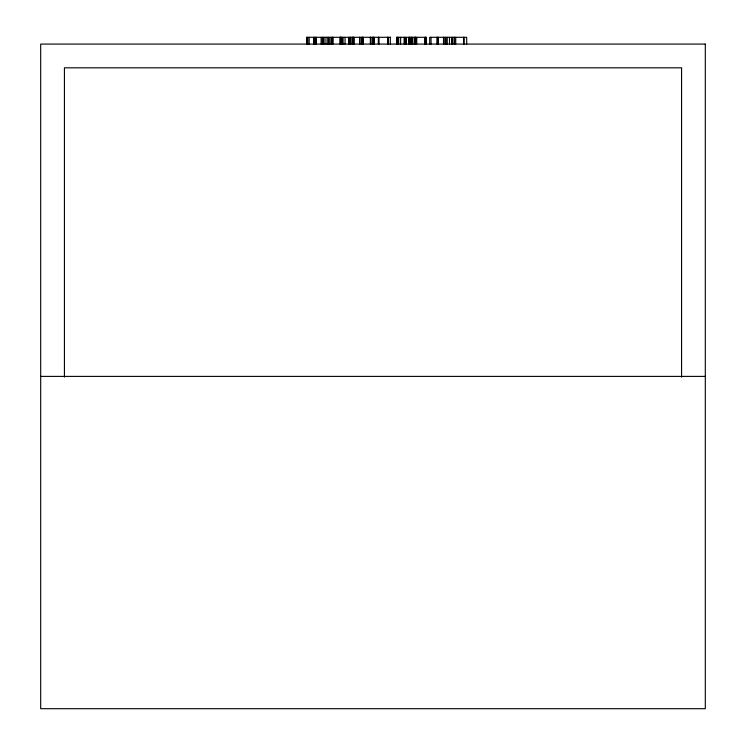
<?xml version="1.0" encoding="UTF-8"?>
<svg xmlns="http://www.w3.org/2000/svg" width="746" height="746" viewBox="0 0 746 746"><rect width="100%" height="100%" fill="white"/><g stroke="black" fill="none" stroke-linecap="round" stroke-linejoin="round"><path stroke-width="1.12" d="M351.282 37.3L371.228 37.3M371.769 37.3L390.652 37.3M407.148 37.3L426.451 37.3L426.451 44.079M40.694 376.394L705.306 376.394M681.574 377.14L681.574 67.821L64.426 67.821L64.426 377.14M466.716 44.079L466.67 37.3L429.715 37.3L429.715 44.079M463.891 37.3L463.891 44.079M463.788 37.3L463.788 44.079M455.713 37.3L455.713 44.079M454.519 37.3L454.519 44.079M454.146 37.3L454.146 44.079M452.505 37.3L452.505 44.079M451.638 37.3L451.638 44.079M449.484 37.3L449.484 44.079M447.236 37.3L447.236 44.079M446.033 37.3L446.033 44.079M445.101 37.3L445.101 44.079M443.693 37.3L443.693 44.079M443.516 37.3L443.516 44.079M438.089 37.3L438.089 44.079M437.911 37.3L437.911 44.079M437.715 37.3L437.715 44.079M436.904 37.3L436.904 44.079M431.057 37.3L431.057 44.079M425.341 37.3L425.341 44.079M425.22 37.3L425.22 44.079M425.145 37.3L425.145 44.079M416.744 37.3L416.744 44.079M415.662 37.3L415.662 44.079M415.466 37.3L415.466 44.079M415.065 37.3L415.065 44.079M414.897 37.3L414.897 44.079M412.855 37.3L412.855 44.079M412.025 37.3L412.025 44.079M411.475 37.3L411.475 44.079M410.878 37.3L410.878 44.079M409.955 37.3L409.955 44.079M409.321 37.3L409.321 44.079M409.088 37.3L409.125 44.079M408.864 37.3L408.864 44.079M406.318 44.079L406.318 37.3L396.62 37.3L396.62 44.079M406.001 37.3L405.899 44.079M404.854 37.3L404.854 44.079M404.127 37.3L404.127 44.079M400.63 37.3L400.63 44.079M398.653 37.3L398.653 44.079M397.609 37.3L397.609 44.079M397.152 37.3L397.152 44.079M396.76 37.3L396.835 44.079M390.317 37.3L390.317 44.079M388.106 37.3L388.106 44.079M387.883 37.3L387.901 44.079M387.584 37.3L387.584 44.079M378.931 37.3L378.931 44.079M378.539 37.3L378.539 44.079M378.362 37.3L378.343 44.079M374.054 37.3L374.054 44.079M373.802 37.3L373.802 44.079M373.504 37.3L373.504 44.079M372.515 37.3L372.515 44.079M370.855 37.3L370.855 44.079M370.603 37.3L370.603 44.079M370.342 37.3L370.342 44.079M363.153 37.3L363.153 44.079M362.854 37.3L362.854 44.079M362.78 37.3L362.78 44.079M362.621 37.3L362.612 44.079M361.549 37.3L361.53 44.079M359.87 37.3L359.87 44.079M359.675 37.3L359.675 44.079M354.005 37.3L354.005 44.079M353.707 37.3L353.707 44.079M353.175 37.3L353.175 44.079M352.951 37.3L352.951 44.079M352.839 37.3L352.839 44.079M352.187 37.3L352.187 44.079M350.741 44.079L350.741 37.3L306.55 37.3L306.55 44.079M350.424 37.3L350.471 44.079M350.312 37.3L350.266 44.079M349.277 37.3L349.277 44.079M348.55 37.3L348.55 44.079M345.053 37.3L345.053 44.079M343.076 37.3L343.076 44.079M342.032 37.3L342.032 44.079M341.575 37.3L341.575 44.079M340.689 37.3L340.689 44.079M340.586 37.3L340.586 44.079M340.335 37.3L340.335 44.079M340.073 37.3L340.073 44.079M332.884 37.3L332.884 44.079M332.352 37.3L332.334 44.079M331.28 37.3L331.261 44.079M329.825 37.3L329.825 44.079M328.576 37.3L328.576 44.079M327.746 37.3L327.746 44.079M325.946 37.3L325.946 44.079M324.072 37.3L324.072 44.079M323.065 37.3L323.065 44.079M322.291 37.3L322.291 44.079M321.106 37.3L321.106 44.079M316.444 37.3L316.444 44.079M315.838 37.3L315.875 44.079M315.008 37.3L315.008 44.079M314.215 37.3L314.215 44.079M313.656 37.3L313.656 44.079M309.18 37.3L309.18 44.079M307.828 37.3L307.828 44.079M306.765 37.3L306.886 44.079M705.306 44.079L40.694 44.079L40.694 708.7L705.306 708.7L705.306 44.079M373.149 44.079L373.149 37.3L373.065 44.079M332.585 44.079L332.585 37.3L332.511 44.079"/></g></svg>
